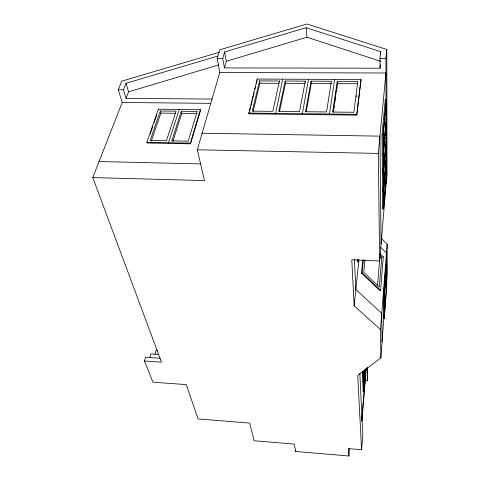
<?xml version="1.0" encoding="UTF-8"?>
<svg xmlns="http://www.w3.org/2000/svg" width="480" height="480" viewBox="0 0 480 480"><rect width="100%" height="100%" fill="white"/><g stroke="black" fill="none" stroke-linecap="round" stroke-linejoin="round"><path stroke-width="0.72" d="M383.478 318.42L383.328 298.47L385.926 265.008L386.712 265.044L386.76 285.36L384.27 318.468L383.478 318.42L383.76 314.742M160.23 358.284L145.53 357.3L144.486 361.002L152.94 382.188L186.276 384.606L198.096 418.95L249.672 423.066L254.136 440.742L294.33 444.102L295.644 451.458L348.93 456L348.366 448.62L361.566 449.724L357.738 375.456L380.85 357.9L383.85 318.282M384.696 307.158L384.81 305.676M385.2 300.486L385.314 298.998M386.658 281.232L387.21 273.978L387.156 244.254L381.39 238.476M386.622 285.738L384.402 315.156L384.294 298.056L386.574 268.368L386.622 285.738L385.47 285.684M380.85 357.9L380.502 329.562L387.156 244.254M384.27 318.468L384.138 298.512L386.712 265.044M362.766 259.998L361.446 273.168L379.902 290.586L380.58 290.34L383.292 256.77L380.148 253.674M379.704 255.216L381.786 257.262L379.332 287.076L363.774 272.34L364.992 259.944M386.322 174.258L383.718 205.008L383.634 191.532L386.286 160.686L386.322 174.258L384.984 174.222M383.562 208.92L386.484 174.3L386.298 99.408L385.326 99.396L382.074 134.4L382.644 208.89L383.562 208.92L383.082 134.412L386.298 99.408M377.496 285.582L379.812 258.03M380.502 329.562L354.15 305.808L351.78 259.8L379.65 261L386.268 182.178M386.274 156.684L383.61 187.554L383.526 173.454L386.232 142.506L386.274 156.684L384.906 156.654M386.442 156.81L383.448 191.562L382.506 191.538L382.83 187.842M361.566 449.724L362.808 435.204L359.85 373.278M365.268 380.238L367.512 380.394L367.62 367.104M382.644 208.89L382.83 206.682M365.742 369.078L364.002 388.818L363.678 381.114L364.662 370.08M363.888 391.71L363.036 371.538L362.322 371.49L363.198 391.662L363.888 391.71L365.922 368.64M386.22 138.318L383.496 169.29L383.406 154.518L386.184 123.492L386.22 138.318L384.822 138.3M361.686 420.234L366.252 368.094M386.394 138.534L383.334 173.4L382.368 173.376L382.83 168.186M361.848 421.47L365.466 377.178M386.172 119.112L383.376 150.15L383.28 134.664L386.13 103.584L386.172 119.112L384.024 119.082M386.346 119.418L383.208 154.374L382.224 154.35M364.374 370.008L363.582 378.852L363.252 370.878M364.518 370.074L363.468 381.798L362.766 381.744M363.198 391.662L363.396 389.43M349.344 448.344L348.93 456M379.65 261L378.312 153.426L385.962 73.002L219.774 72.51L197.322 149.79L204.48 180.582L92.79 177.576L122.196 102.48L118.302 89.754L121.74 81.192L219.372 52.248M386.034 99.918L385.92 58.524L386.796 49.452L306.888 24L219.774 49.8L217.158 58.548L219.774 72.51M380.58 290.34L362.13 272.91L363.438 259.734M380.682 54.63L380.658 51.648L306.144 27.726L224.664 51.9L222.726 58.548L224.424 67.914L380.034 68.214L380.388 64.776M357.45 259.632L357.54 261.798L358.386 261.834L358.62 259.632M354.15 305.808L358.914 259.962M380.034 68.214L379.944 58.524L380.658 51.648M357.54 261.798L357.774 259.596M356.754 115.128L361.026 79.512L257.172 79.062L248.856 113.064L248.976 113.838L356.754 115.128L361.026 79.512M356.22 96.984L356.406 95.508M295.644 451.458L295.842 450.036M337.284 81.282L332.646 112.038L353.892 112.278L357.81 81.378L337.284 81.282L337.476 84.678M333.126 112.188L337.416 83.634L357.894 83.742M333.666 110.832L333.888 109.368M334.104 107.904L334.326 106.44M335.094 101.316L335.316 99.852M335.532 98.388L335.754 96.924M336.522 91.794L336.738 90.33M336.96 88.866L337.182 87.402M334.62 79.398L329.334 114.798M311.088 81.156L305.544 111.726L326.544 111.966L331.386 81.252L311.088 81.156L311.292 83.496L306.162 111.882M308.514 79.284L302.238 114.474M305.262 81.132L299.514 111.66L278.76 111.426L285.186 81.036L305.262 81.132L305.37 82.296M279.516 111.576L285.456 83.358L285.186 81.036M282.702 79.176L275.454 114.156M279.426 81.006L272.802 111.354L252.282 111.12L259.578 80.91L279.426 81.006L279.564 82.17M253.17 111.276L259.914 83.226L259.578 80.91M248.976 113.838L249.33 112.392M249.684 110.94L250.746 106.602M251.1 105.156L252.162 100.812M252.516 99.366L254.106 92.856M254.988 89.238L255.522 87.066M256.404 83.454L257.112 80.556M155.004 354.18L156.012 350.514L157.416 350.61M149.754 357.582L150.786 353.898L158.532 354.414M224.424 67.914L226.332 61.26L224.664 51.9M190.518 143.832L200.55 110.376L200.394 109.668L158.364 109.194L146.844 142.314L147.048 143.016L190.518 143.832L190.35 143.13L200.394 109.668M172.794 141.57L181.824 113.346L181.314 111.228L197.232 111.414L188.208 141.168L171.792 140.874L181.314 111.228M179.28 109.428L168.486 142.722L168.678 143.424M151.248 141.174L160.89 113.094L160.332 110.988L176.1 111.168L166.416 140.772L150.162 140.478L160.332 110.988M150.228 133.854L152.922 126.108M154.146 122.58L156.834 114.828M212.064 99.084L126.036 98.328L128.562 91.836L126.042 83.304L217.806 56.052M126.036 98.328L123.474 89.79L126.042 83.304M379.17 258.282L381.786 257.262M382.632 257.028L383.292 256.77M361.446 273.168L362.13 272.91M226.332 61.26L306.966 37.218L380.742 61.332M128.562 91.836L218.976 64.86M217.158 58.548L222.726 58.548M379.944 58.524L385.92 58.524M259.914 83.226L278.976 83.322M285.456 83.358L304.734 83.46M311.292 83.496L331.536 83.598M118.302 89.754L123.474 89.79M122.196 102.48L210.6 103.344M248.856 113.064L356.724 114.336M160.89 113.094L175.872 113.274M181.824 113.346L196.98 113.526M382.074 134.4L383.082 134.412M202.134 133.23L379.956 136.146L381.06 244.218M146.844 142.314L190.35 143.13M197.322 149.79L378.312 153.426M99.066 161.55L200.766 163.914M383.328 298.47L384.138 298.512M144.486 361.002L161.478 362.154L92.79 177.576M380.652 247.308L386.466 253.08L386.496 264.918M158.364 109.194L158.55 109.896M257.172 79.062L257.286 79.836M306.144 27.726L306.966 37.218M354.414 259.59L355.842 289.512L381.762 313.374L382.056 342.012M358.296 259.668L358.386 261.834M367.068 367.98L367.512 380.394M385.326 99.396L385.332 100.878M385.926 265.008L385.938 268.638M386.16 144.036L386.274 184.002L387.03 174.99L386.796 49.452"/></g></svg>
